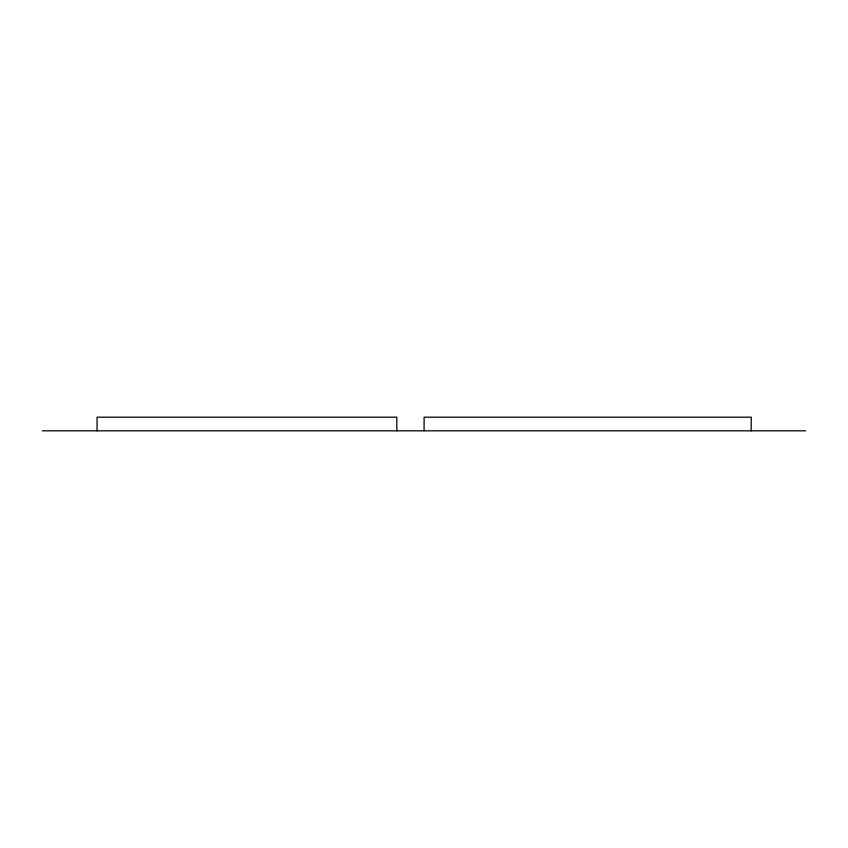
<?xml version="1.0" encoding="UTF-8"?>
<svg xmlns="http://www.w3.org/2000/svg" width="848" height="848" viewBox="0 0 848 848"><rect width="100%" height="100%" fill="white"/><g stroke="black" fill="none" stroke-linecap="round" stroke-linejoin="round"><path stroke-width="1.27" d="M42.4 430.816L805.6 430.816M751.18 430.816L751.233 417.184L424.095 417.184L424.095 430.816M396.832 430.816L396.832 417.184L97.064 417.184L97.064 430.816"/></g></svg>
